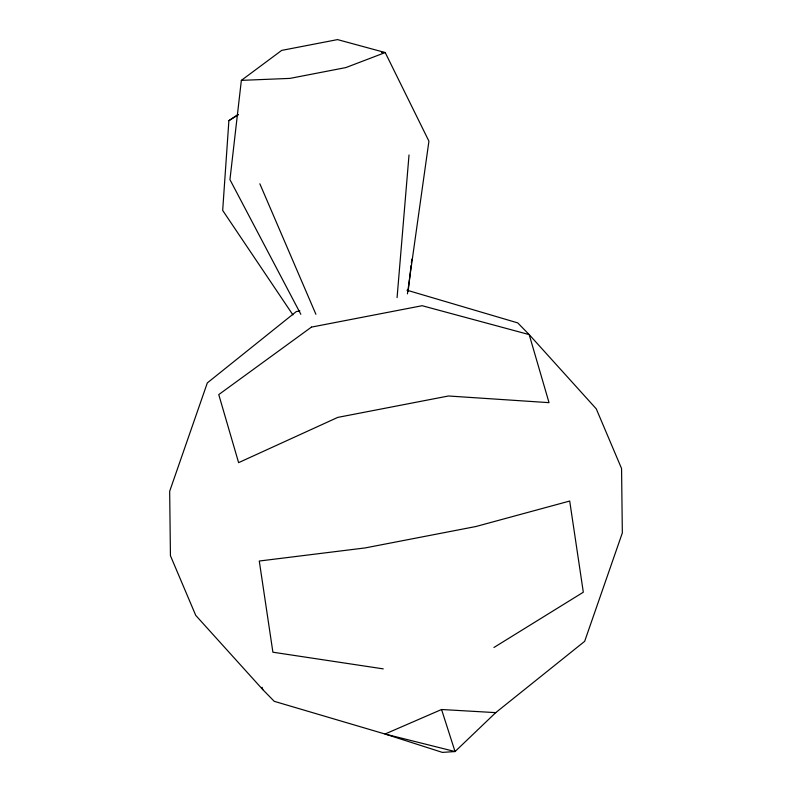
<?xml version="1.0" encoding="UTF-8"?>
<svg xmlns="http://www.w3.org/2000/svg" width="792" height="792" viewBox="0 0 792 792"><rect width="100%" height="100%" fill="white"/><g stroke="black" fill="none" stroke-linecap="round" stroke-linejoin="round"><path stroke-width="1.19" d="M238.026 114.543L228.888 120.651L222.681 210.425L292.911 314.879M397.079 297.604L409.018 154.965M408.187 291.149L411.107 265.35M411.385 262.894L411.8 259.202M407.435 293.862L428.927 141.184L385.219 52.559L337.531 39.6L281.675 50.401L241.362 80.368L229.947 179.635L300.831 314.295M406.969 290.199L517.75 322.898L529.185 334.6L596.257 408.84L621.562 468.517L622.334 532.927L584.664 641.332L495.733 712.632L455.044 751.549L442.391 752.4L385.031 734.026L274.24 701.326L262.796 689.624L195.743 615.384L170.438 555.707L169.666 491.288L207.326 382.892L296.267 311.593L299.881 310.89M228.888 120.651L238.323 114.761M493.951 647.48L583.318 592.218L569.705 501.039L475.893 526.522L365.201 547.916L259.281 561.033L272.893 652.212L383.259 668.874M441.56 709.503L385.031 734.026L455.044 751.549L441.56 709.503L495.733 712.632M241.362 80.368L289.971 78.388L345.827 67.587L385.219 52.559L381.546 52.519M259.845 183.793L315.899 314.285M262.112 687.278L262.796 689.624M311.444 327.106L218.76 394.594L238.61 462.647L337.768 417.394L448.47 395.99L549.034 402.653L529.185 334.6L422.136 305.712L311.444 327.106"/></g></svg>
